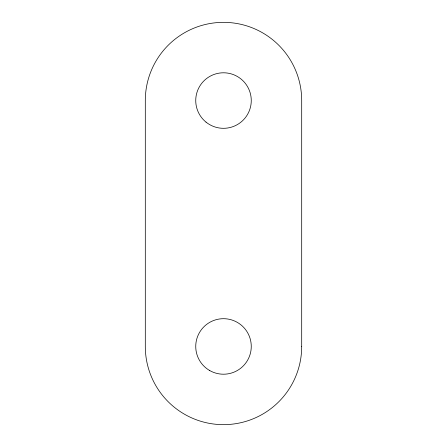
<?xml version="1.0" encoding="UTF-8"?>
<svg xmlns="http://www.w3.org/2000/svg" width="447" height="447" viewBox="0 0 447 447"><rect width="100%" height="100%" fill="white"/><g stroke="black" fill="none" stroke-linecap="round" stroke-linejoin="round"><path stroke-width="0.67" d="M301.697 346.453L301.697 100.547A78.197 78.197 0 0 0 223.5 22.35A78.197 78.197 0 0 0 145.303 100.547L145.303 346.453A78.197 78.197 0 0 0 223.5 424.65A78.197 78.197 0 0 0 301.697 346.453M206.028 122.126A27.764 27.764 0 0 0 250.923 104.894A27.764 27.764 0 0 0 213.549 74.632A27.764 27.764 0 0 0 206.028 122.126M209.621 370.496A27.764 27.764 0 0 0 251.264 346.453A27.764 27.764 0 0 0 209.621 322.41A27.764 27.764 0 0 0 209.621 370.496"/></g></svg>
